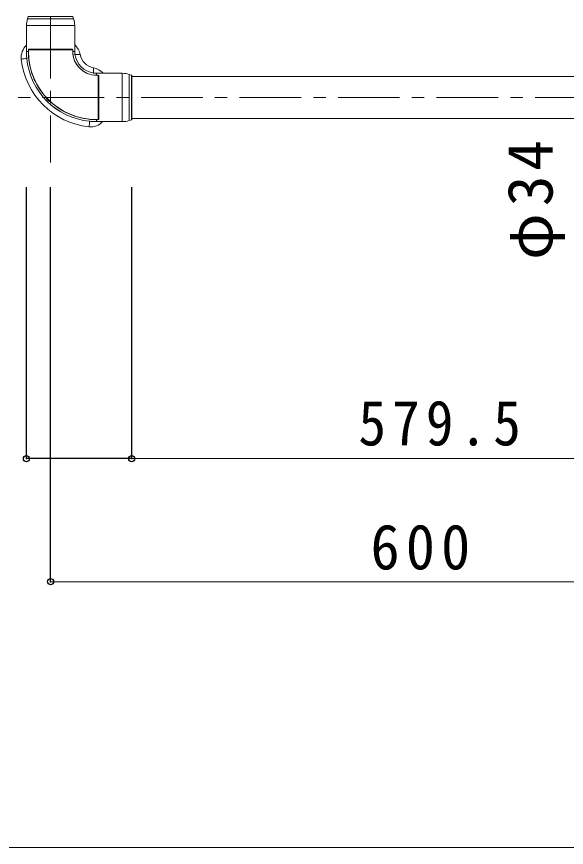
# Model space of a CAD drawing. Units: millimetres at full size, sheet at 1:10; details may follow other scales. Extents: x -2205 to 1685, y -1471 to 1259.
# Drawn here: x -1394 to -947, y -1471 to -796 of the extents above; entities that cross this region are included whole.
import ezdxf

# ---------------------------------------------------------------- set-up
doc = ezdxf.new("R2010")
doc.units = ezdxf.units.MM
doc.header["$LTSCALE"] = 10
doc.header["$PDMODE"] = 32
doc.header["$PDSIZE"] = 5
doc.linetypes.add('CHAIN1', pattern=[8, 5, -1, 1, -1])
doc.layers.add('0-0_0', color=7, linetype='Continuous', lineweight=18)
doc.layers.add('1-0', color=4, linetype='Continuous', lineweight=18)
doc.layers.add('1-A', color=3, linetype='Continuous')
doc.styles.add('ＭＳ ゴシック', font='')
doc.styles.get('ＭＳ ゴシック').set_extended_font_data('MS Gothic')

msp = doc.modelspace()

# ---------------------------------------------------------------- linework, layer by layer
at = {"layer": '0-0_0'}
for p, q in [((-1300.54, -1155.25), (-821.04, -1155.25)), ((-1366.53, -1255.25), (-766.53, -1255.25))]:
    msp.add_line(p, q, dxfattribs=at)
msp.add_lwpolyline([(-2205, -1471), (1685, -1471), (1685, 1259), (-2205, 1259)], close=True, dxfattribs=at)
at = {"layer": '1-0', "color": 1, "linetype": 'CHAIN1'}
for p, q in [((-1366.53, -76.55), (-1366.53, -914.89)), ((-1452.95, -861.95), (-704.97, -861.95))]:
    msp.add_line(p, q, dxfattribs=at)
at = {"layer": '1-0'}
for p, q in [((-1384.7, -796.3), (-1385.3, -798.19)), ((-1366.53, -798.19), (-1385.3, -798.19)), ((-1384.7, -796.3), (-1366.53, -796.3)), ((-1348.37, -796.3), (-1366.53, -796.3)), ((-1347.77, -798.19), (-1366.53, -798.19)), ((-1348.37, -796.3), (-1347.77, -798.19)), ((-1366.53, -803.65), (-1386.14, -803.65)), ((-1386.14, -803.65), (-1386.14, -824.57)), ((-1346.92, -803.65), (-1366.53, -803.65)), ((-1346.92, -803.65), (-1346.92, -824.57)), ((-1384.1, -822.76), (-1348.96, -822.76)), ((-1386.14, -824.57), (-1384.58, -824.57)), ((-1385.86, -830.21), (-1385.91, -829.74)), ((-1385.87, -830.21), (-1385.91, -829.79)), ((-1384.51, -823.77), (-1384.58, -823.77)), ((-1348.91, -823.16), (-1384.15, -823.16)), ((-1348.48, -823.77), (-1348.55, -823.77)), ((-1348.54, -823.96), (-1348.54, -824.57)), ((-1348.48, -824.57), (-1348.54, -824.57)), ((-1348.48, -824.57), (-1348.48, -823.77)), ((-1348.48, -824.57), (-1346.92, -824.57)), ((-1346.77, -826.8), (-1346.87, -825.88)), ((-1346.75, -827.03), (-1346.79, -826.73)), ((-1346.74, -827.03), (-1346.77, -826.8)), ((-1346.74, -827.03), (-1346.75, -827.03)), ((-1342.52, -827.03), (-1346.74, -827.03)), ((-1385.86, -830.21), (-1385.87, -830.21)), ((-1331.62, -842.16), (-1331.61, -837.94)), ((-1331.38, -842.19), (-1331.62, -842.16)), ((-1330.46, -842.29), (-1331.38, -842.19)), ((-1308.23, -842.34), (-1329.15, -842.34)), ((-1329.15, -843.9), (-1329.15, -842.34)), ((-1308.23, -861.95), (-1308.23, -842.34)), ((-1302.77, -861.95), (-1302.77, -843.18)), ((-1300.88, -843.78), (-1302.77, -843.18)), ((-1329.15, -843.9), (-1329.15, -843.96)), ((-1328.36, -843.97), (-1328.36, -843.9)), ((-1327.74, -844.33), (-1327.74, -879.57)), ((-1327.59, -879.3), (-1327.59, -844.6)), ((-1327.34, -879.52), (-1327.34, -844.38)), ((-1300.88, -843.78), (-1300.88, -861.95)), ((-1300.54, -844.26), (-1300.54, -861.95)), ((-1279.04, -844.95), (-1300.54, -844.95)), ((-821.04, -844.95), (-1300.54, -844.95)), ((-1369.51, -862.47), (-1369.76, -862.71)), ((-1368.86, -863.15), (-1369.27, -863.56)), ((-1308.23, -881.56), (-1308.23, -861.95)), ((-1302.77, -880.71), (-1302.77, -861.95)), ((-1300.88, -880.11), (-1300.88, -861.95)), ((-1300.54, -861.95), (-1300.54, -879.64)), ((-1367.73, -864.28), (-1368.14, -864.69)), ((-1334.79, -881.28), (-1334.79, -881.29)), ((-1334.33, -881.33), (-1334.79, -881.28)), ((-1334.37, -881.33), (-1334.79, -881.29)), ((-1328.54, -879.94), (-1329.15, -879.94)), ((-1329.15, -880), (-1329.15, -879.94)), ((-1329.15, -881.56), (-1329.15, -880)), ((-1308.23, -881.56), (-1329.15, -881.56)), ((-1328.36, -880), (-1328.36, -879.93)), ((-1300.88, -880.11), (-1302.77, -880.71)), ((-1279.04, -878.95), (-1300.54, -878.95)), ((-1279.04, -878.95), (-1300.54, -878.95)), ((-821.04, -878.95), (-1300.54, -878.95))]:
    msp.add_line(p, q, dxfattribs=at)
for points in [[(-1384.1, -822.76), (-1384.13, -822.76), (-1384.16, -822.77), (-1384.19, -822.78), (-1384.22, -822.79), (-1384.25, -822.8), (-1384.28, -822.82), (-1384.3, -822.85), (-1384.33, -822.87), (-1384.36, -822.9), (-1384.38, -822.93), (-1384.4, -822.97), (-1384.43, -823.01), (-1384.45, -823.05), (-1384.47, -823.1), (-1384.49, -823.15), (-1384.5, -823.2), (-1384.52, -823.26), (-1384.53, -823.32), (-1384.55, -823.38), (-1384.56, -823.44), (-1384.57, -823.5), (-1384.57, -823.57), (-1384.58, -823.64), (-1384.58, -823.71), (-1384.58, -823.77), (-1384.58, -824.57), (-1384.52, -824.57)], [(-1383.88, -823.01), (-1383.91, -823.01), (-1383.94, -823.02), (-1383.97, -823.02), (-1384, -823.03), (-1384.03, -823.05), (-1384.06, -823.06), (-1384.09, -823.08), (-1384.12, -823.11), (-1384.14, -823.13), (-1384.17, -823.16)], [(-1384.1, -822.76), (-1384.1, -822.81), (-1384.09, -822.86), (-1384.07, -822.9), (-1384.04, -822.94), (-1384, -822.97), (-1383.97, -822.99), (-1383.92, -823.01), (-1383.88, -823.01), (-1349.18, -823.01)], [(-1381.24, -823.16), (-1381.22, -823.13), (-1381.19, -823.11), (-1381.17, -823.08), (-1381.14, -823.06), (-1381.12, -823.05), (-1381.09, -823.03), (-1381.06, -823.02), (-1381.03, -823.02), (-1381, -823.01), (-1380.98, -823.01)], [(-1351.82, -823.16), (-1351.85, -823.13), (-1351.88, -823.1), (-1351.9, -823.08), (-1351.93, -823.06), (-1351.96, -823.04), (-1351.99, -823.03), (-1352.02, -823.02), (-1352.06, -823.01), (-1352.09, -823.01)], [(-1349.18, -823.01), (-1349.14, -823.01), (-1349.1, -822.99), (-1349.06, -822.97), (-1349.03, -822.94), (-1349, -822.9), (-1348.98, -822.86), (-1348.96, -822.81), (-1348.96, -822.76)], [(-1348.89, -823.16), (-1348.92, -823.13), (-1348.95, -823.11), (-1348.97, -823.08), (-1349, -823.06), (-1349.03, -823.05), (-1349.06, -823.03), (-1349.09, -823.02), (-1349.12, -823.02), (-1349.15, -823.01), (-1349.18, -823.01)], [(-1348.48, -823.77), (-1348.48, -823.71), (-1348.48, -823.64), (-1348.49, -823.57), (-1348.5, -823.5), (-1348.51, -823.44), (-1348.52, -823.38), (-1348.53, -823.32), (-1348.54, -823.26), (-1348.56, -823.2), (-1348.58, -823.15), (-1348.6, -823.1), (-1348.62, -823.05), (-1348.64, -823.01), (-1348.66, -822.97), (-1348.68, -822.93), (-1348.71, -822.9), (-1348.73, -822.87), (-1348.76, -822.85), (-1348.79, -822.82), (-1348.81, -822.8), (-1348.84, -822.79), (-1348.87, -822.78), (-1348.9, -822.77), (-1348.93, -822.76), (-1348.96, -822.76)], [(-1384.15, -823.16), (-1384.17, -823.16), (-1384.19, -823.17), (-1384.21, -823.17), (-1384.23, -823.18), (-1384.26, -823.19), (-1384.28, -823.2), (-1384.3, -823.22), (-1384.31, -823.24), (-1384.33, -823.26), (-1384.35, -823.28), (-1384.37, -823.31), (-1384.39, -823.33), (-1384.42, -823.4), (-1384.44, -823.47), (-1384.47, -823.54), (-1384.49, -823.63), (-1384.5, -823.72), (-1384.51, -823.81), (-1384.52, -823.91), (-1384.52, -823.96), (-1384.52, -824.57)], [(-1348.91, -823.16), (-1348.89, -823.16), (-1348.87, -823.17), (-1348.85, -823.17), (-1348.83, -823.18), (-1348.81, -823.19), (-1348.79, -823.2), (-1348.77, -823.22), (-1348.75, -823.24), (-1348.73, -823.26), (-1348.71, -823.28), (-1348.69, -823.31), (-1348.68, -823.33), (-1348.65, -823.4), (-1348.62, -823.47), (-1348.59, -823.54), (-1348.57, -823.63), (-1348.56, -823.72), (-1348.55, -823.81), (-1348.54, -823.91), (-1348.54, -823.96)], [(-1331.31, -842.2), (-1331.62, -842.16), (-1331.62, -842.16)], [(-1329.15, -843.9), (-1328.36, -843.9), (-1328.29, -843.9), (-1328.22, -843.9), (-1328.15, -843.91), (-1328.09, -843.91), (-1328.02, -843.92), (-1327.96, -843.93), (-1327.9, -843.95), (-1327.84, -843.96), (-1327.79, -843.98), (-1327.73, -843.99), (-1327.68, -844.01), (-1327.64, -844.03), (-1327.59, -844.05), (-1327.55, -844.08), (-1327.52, -844.1), (-1327.48, -844.12), (-1327.45, -844.15), (-1327.43, -844.18), (-1327.41, -844.2), (-1327.39, -844.23), (-1327.37, -844.26), (-1327.36, -844.29), (-1327.35, -844.32), (-1327.34, -844.35), (-1327.34, -844.38)], [(-1327.74, -844.33), (-1327.74, -844.31), (-1327.75, -844.29), (-1327.75, -844.27), (-1327.76, -844.25), (-1327.77, -844.22), (-1327.79, -844.2), (-1327.8, -844.18), (-1327.82, -844.17), (-1327.84, -844.15), (-1327.86, -844.13), (-1327.89, -844.11), (-1327.92, -844.09), (-1327.98, -844.06), (-1328.05, -844.04), (-1328.13, -844.01), (-1328.21, -843.99), (-1328.3, -843.98), (-1328.4, -843.97), (-1328.49, -843.96), (-1328.54, -843.96), (-1329.15, -843.96)], [(-1327.74, -844.31), (-1327.72, -844.34), (-1327.69, -844.36), (-1327.67, -844.39), (-1327.65, -844.42), (-1327.63, -844.45), (-1327.62, -844.48), (-1327.61, -844.51), (-1327.6, -844.54), (-1327.59, -844.57), (-1327.59, -844.6)], [(-1327.74, -847.24), (-1327.71, -847.27), (-1327.68, -847.29), (-1327.66, -847.32), (-1327.64, -847.35), (-1327.62, -847.38), (-1327.61, -847.41), (-1327.6, -847.44), (-1327.59, -847.47), (-1327.59, -847.5)], [(-1327.34, -844.38), (-1327.39, -844.38), (-1327.44, -844.39), (-1327.48, -844.41), (-1327.52, -844.44), (-1327.55, -844.48), (-1327.57, -844.51), (-1327.59, -844.56), (-1327.59, -844.6)], [(-1369.76, -862.71), (-1369.76, -862.74), (-1369.75, -862.77), (-1369.75, -862.81), (-1369.74, -862.84), (-1369.73, -862.88), (-1369.71, -862.92), (-1369.7, -862.96), (-1369.68, -863.01), (-1369.65, -863.05), (-1369.63, -863.1), (-1369.6, -863.15), (-1369.57, -863.2), (-1369.5, -863.3), (-1369.41, -863.4), (-1369.32, -863.51), (-1369.27, -863.56)], [(-1367.05, -864.93), (-1367.3, -865.17), (-1367.33, -865.17), (-1367.36, -865.17), (-1367.39, -865.16), (-1367.43, -865.16), (-1367.47, -865.15), (-1367.51, -865.13), (-1367.55, -865.11), (-1367.59, -865.09), (-1367.64, -865.07), (-1367.68, -865.05), (-1367.73, -865.02), (-1367.78, -864.99), (-1367.88, -864.91), (-1367.99, -864.83), (-1368.09, -864.74), (-1368.14, -864.69)], [(-1327.74, -876.66), (-1327.71, -876.63), (-1327.69, -876.61), (-1327.67, -876.59), (-1327.65, -876.56), (-1327.63, -876.53), (-1327.62, -876.51), (-1327.61, -876.48), (-1327.6, -876.45), (-1327.59, -876.42), (-1327.59, -876.39)], [(-1327.34, -879.52), (-1327.34, -879.55), (-1327.35, -879.58), (-1327.36, -879.61), (-1327.37, -879.64), (-1327.39, -879.67), (-1327.41, -879.69), (-1327.43, -879.72), (-1327.45, -879.75), (-1327.48, -879.77), (-1327.52, -879.8), (-1327.55, -879.82), (-1327.59, -879.84), (-1327.64, -879.86), (-1327.68, -879.88), (-1327.73, -879.9), (-1327.79, -879.92), (-1327.84, -879.94), (-1327.9, -879.95), (-1327.96, -879.96), (-1328.02, -879.97), (-1328.09, -879.98), (-1328.15, -879.99), (-1328.22, -880), (-1328.29, -880), (-1328.36, -880), (-1329.15, -880)], [(-1327.74, -879.57), (-1327.74, -879.59), (-1327.75, -879.61), (-1327.75, -879.63), (-1327.76, -879.65), (-1327.77, -879.67), (-1327.79, -879.69), (-1327.8, -879.71), (-1327.82, -879.73), (-1327.84, -879.75), (-1327.86, -879.77), (-1327.89, -879.79), (-1327.92, -879.8), (-1327.98, -879.83), (-1328.05, -879.86), (-1328.13, -879.89), (-1328.21, -879.91), (-1328.3, -879.92), (-1328.4, -879.93), (-1328.49, -879.94), (-1328.54, -879.94)], [(-1327.59, -879.3), (-1327.59, -879.33), (-1327.6, -879.36), (-1327.61, -879.39), (-1327.62, -879.42), (-1327.63, -879.45), (-1327.65, -879.48), (-1327.67, -879.51), (-1327.69, -879.53), (-1327.72, -879.56), (-1327.74, -879.59)], [(-1327.59, -879.3), (-1327.59, -879.34), (-1327.57, -879.38), (-1327.55, -879.42), (-1327.52, -879.45), (-1327.48, -879.48), (-1327.44, -879.5), (-1327.39, -879.52), (-1327.34, -879.52)]]:
    msp.add_lwpolyline(points, dxfattribs=at)
for centre, radius, start, end in [((-1368.14, -803.65), 18, 162.34368, 180), ((-1364.92, -803.65), 18, 360, 17.65632), ((-1376.8, -829.43), 13.59, 133.41088, 185.79232), ((-1355.9, -829.5), 13.61, 10.45293, 48.6732), ((-1329.15, -824.57), 56.99, 180, 185.20866), ((-1360.82, -827.3), 25.21, 183.11901, 185.66905), ((-1329.15, -824.57), 55.43, 180, 222.94216), ((-1329.15, -824.57), 55.37, 180.00002, 269.99994), ((-1329.15, -824.57), 19.39, 180.00009, 269.99969), ((-1329.15, -824.57), 19.33, 180, 270.00001), ((-1329.15, -824.57), 17.77, 180, 186.98216), ((-1329.15, -824.57), 17.77, 187.97859, 262.0214), ((-1329.15, -824.57), 17.76, 187.97859, 262.0214), ((-1329.15, -824.57), 13.6, 190.43453, 259.56547), ((-1381.4, -880.87), 50.86, 95.04354, 100.1079), ((-1329.15, -824.57), 61.49, 185.81956, 264.18044), ((-1329.15, -824.57), 57, 185.68137, 264.31863), ((-1329.15, -824.57), 56.99, 185.68137, 264.31863), ((-1334.08, -851.32), 13.61, 41.32646, 79.54708), ((-1329.15, -824.57), 17.77, 263.01784, 270.00001), ((-1308.23, -860.34), 18, 72.34367, 90), ((-1301.04, -844.26), 0.5, 360, 72.34368), ((-1362.81, -862.98), 6.95, 174.69614, 177.83569), ((-1369.53, -862.36), 0.201, 150.36499, 171.67714), ((-1329.15, -824.57), 55.95, 224.1809, 225.81909), ((-1367.56, -858.23), 6.95, 272.16432, 275.30387), ((-1366.95, -864.95), 0.201, 278.32285, 299.63501), ((-1329.15, -824.57), 55.43, 227.05784, 270.00001), ((-1334.02, -872.22), 13.59, 264.20768, 316.58877), ((-1385.45, -876.82), 50.86, 349.8921, 354.95646), ((-1331.88, -856.24), 25.21, 264.33098, 266.88088), ((-1329.15, -824.57), 56.99, 264.79133, 270.00001), ((-1308.23, -863.56), 18, 270, 287.65633), ((-1301.04, -879.64), 0.5, 287.65632, 360)]:
    msp.add_arc(centre, radius, start, end, dxfattribs=at)
at = {"layer": '1-A', "color": 7}
for p, q in [((-1386.14, -1155.25), (-1386.14, -934.89)), ((-1366.53, -1255.25), (-1366.53, -934.89)), ((-1366.53, -1155.25), (-1366.53, -934.89)), ((-1300.54, -1155.25), (-1300.54, -934.89)), ((-1300.54, -1155.25), (-1300.54, -934.89)), ((-1300.54, -1155.25), (-1386.14, -1155.25))]:
    msp.add_line(p, q, dxfattribs=at)
at = {"layer": '1-A'}
for p in [(-1386.14, -1155.25), (-1300.54, -1155.25), (-1366.53, -1255.25)]:
    msp.add_point(p, dxfattribs=at)

# ---------------------------------------------------------------- texts
at = {"layer": '0-0_0', "color": 3, "char_height": 36.66, "attachment_point": 7, "style": 'ＭＳ ゴシック'}
for s, insert in [('\\T1.22;\\W0.9;579.5', (-1116.44, -1145.14)), ('\\T1.21;\\W0.95;600', (-1106.62, -1245.84))]:
    msp.add_mtext(s, dxfattribs=dict(at, insert=insert))
at = {"layer": '1-A', "insert": (-948.73, -993.9), "char_height": 36.66, "attachment_point": 7, "rotation": 90, "style": 'ＭＳ ゴシック'}
msp.add_mtext('\\T1.15;φ34', dxfattribs=at)

doc.saveas('drawing.dxf')
